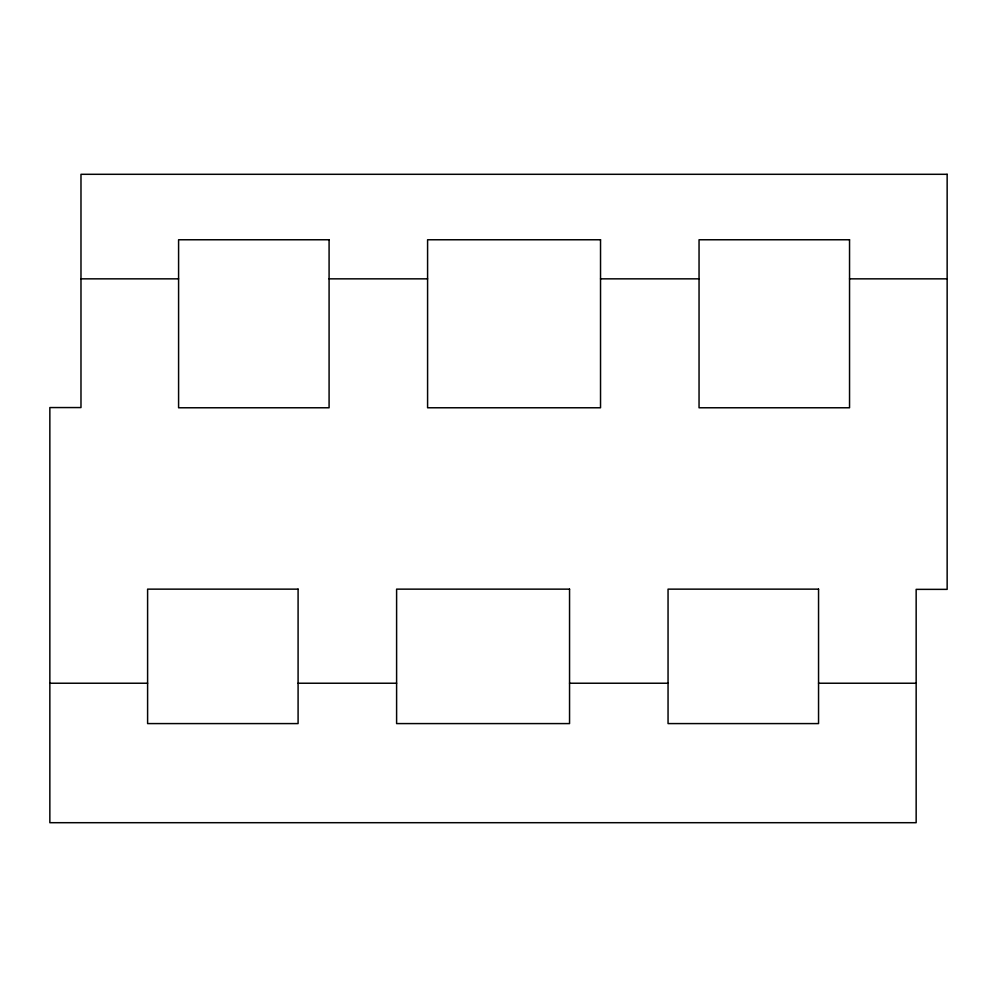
<?xml version="1.0" encoding="UTF-8"?>
<svg xmlns="http://www.w3.org/2000/svg" width="997" height="997" viewBox="0 0 997 997"><rect width="100%" height="100%" fill="white"/><g stroke="black" fill="none" stroke-linecap="round" stroke-linejoin="round"><path stroke-width="1.5" d="M80.981 278.848L178.588 278.848M329.085 278.848L427.588 278.848M600.53 278.848L699.047 278.848M849.544 278.848L947.15 278.848M49.85 683.232L147.606 683.232M298.091 683.232L396.607 683.232M569.549 683.232L668.052 683.232M818.549 683.232L916.156 683.232M947.15 174.301L80.981 174.301L80.981 407.561L49.85 407.561L49.85 822.699L916.156 822.699L916.156 589.364L947.15 589.364L947.15 174.301M329.085 239.766L178.588 239.766L178.588 407.773L329.085 407.773L329.085 239.766M600.53 239.766L427.588 239.766L427.588 407.773L600.53 407.773L600.53 239.766M849.544 239.766L699.047 239.766L699.047 407.773L849.544 407.773L849.544 239.766M298.091 589.14L147.606 589.14L147.606 723.585L298.091 723.585L298.091 589.14M569.549 589.14L396.607 589.14L396.607 723.585L569.549 723.585L569.549 589.14M818.549 589.14L668.052 589.14L668.052 723.585L818.549 723.585L818.549 589.14"/></g></svg>
